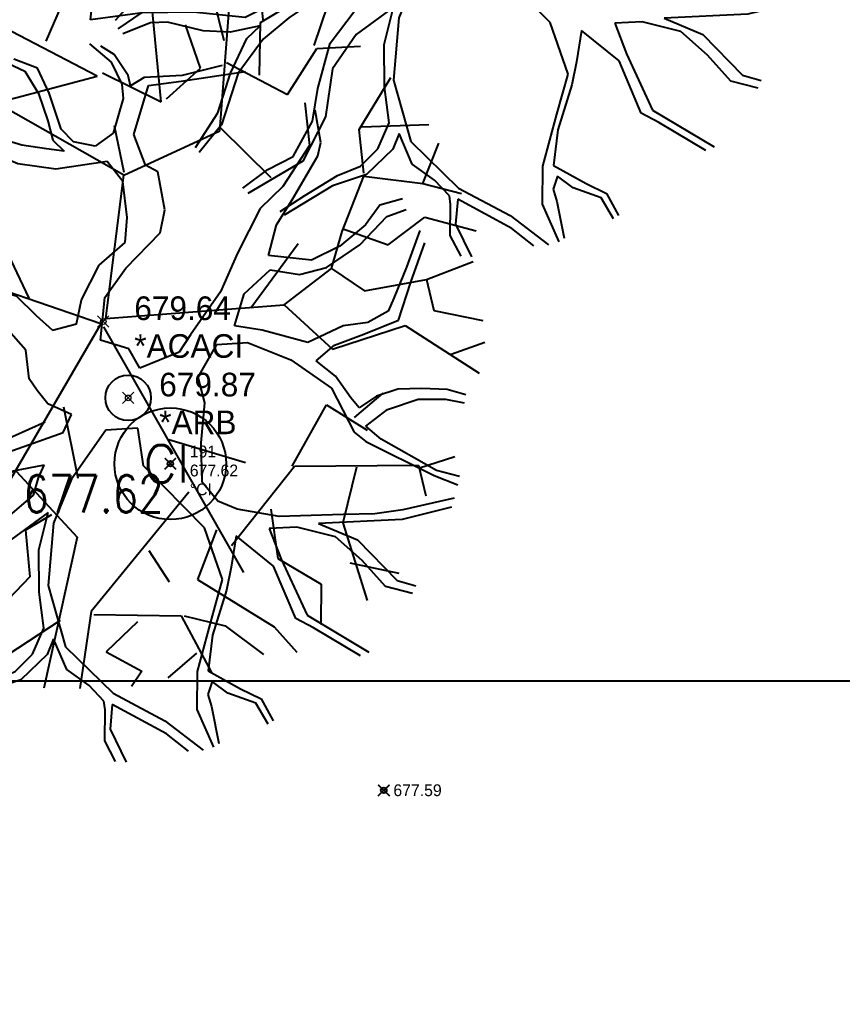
# Model space of a CAD drawing. Extents: x 350769 to 354978, y 6304672 to 6307963.
# Drawn here: x 352605.99 to 352610.41, y 6305498.26 to 6305503.55 of the extents above; entities that cross this region are included whole.
import ezdxf

# ---------------------------------------------------------------- set-up
doc = ezdxf.new("R2010")
doc.units = 0
doc.header["$PDMODE"] = 35
doc.header["$PDSIZE"] = 0.03
for name, pattern in [('4.0 - LO RECABARREN - DESNIVEL NUEVO$0$HIDDEN', [0.375, 0.25, -0.125]), ('CONTINUOS', [0]), ('DASHED', [19.049999999999997, 12.7, -6.35])]:
    doc.linetypes.add(name, pattern=pattern)
doc.layers.get('0').update_dxf_attribs({"linetype": 'CONTINUOUS'})
doc.layers.add('0_ASD_TOPOGRAFIA_ELEMENTOS', color=9, linetype='CONTINUOS', lineweight=5, true_color=0xbdbdbd)
for name, color, linetype in [('1-coordenadas', 8, 'CONTINUOUS'), ('1-MURO', 7, 'CONTINUOUS'), ('2-ACHURADO MURO', 9, 'CONTINUOUS'), ('2-ACHURADO RADIER', 9, 'CONTINUOUS'), ('2-ACHURADO VEREDA', 252, 'CONTINUOUS'), ('COTA-BLOCK', 4, 'CONTINUOUS'), ('V-NODE - 2013', 4, 'CONTINUOUS'), ('V-NODE DIC 2005', 4, 'CONTINUOUS'), ('V-NODE-TEXT 2013', 2, 'CONTINUOUS'), ('V-NODE-TEXT DIC 2005', 2, 'CONTINUOUS'), ('Z-ACACI', 253, 'CONTINUOUS'), ('Z-ARB', 253, 'CONTINUOUS'), ('Z-CI', 253, 'CONTINUOUS')]:
    doc.layers.add(name, color=color, linetype=linetype)
doc.styles.add('ROMANS', font='romans.shx', dxfattribs={"width": 0.65})

# ---------------------------------------------------------------- blocks, each defined once
blk = doc.blocks.new('COORDENADAS')
at = {"layer": '1-coordenadas'}
blk.add_line((20, -700.625), (1420, -700.625), dxfattribs=at)
blk = doc.blocks.new('ACACI')
for p, q in [((-0.6209537349022867, 1.600605135768546), (-0.2607528943772195, 2.01530242168792)), ((-0.0943657040725157, 1.618158460041741), (-0.052311798831397, 2.01530242168792)), ((0.0994479461578521, 1.666430101790866), (0.0720214862230932, 2.032855745961115)), ((0.3206880563411687, 1.815633358099376), (0.2237812312214373, 2.01530242168792)), ((0.2384086765187021, 1.666430101790866), (0.474276231998374, 1.982389938681308)), ((0.6114085316912679, 1.034510428005433), (0.6680898822287418, 1.967030779943343)), ((0.6260359769876231, 1.517226845477808), (0.5145017065715365, 1.949477455670149)), ((-0.6209537349022867, 1.600605135768546), (-0.6063262896050219, 1.899011648390342)), ((0.8344770725334456, 1.633517618779706), (0.8052221819298211, 1.899011648390342)), ((-0.8001399398444846, 1.433848555186842), (-0.8421938450856032, 1.83318668236825)), ((0.8198496272270859, 1.618158460041741), (1.028290722763813, 1.749808392077284)), ((-0.3302332595521875, 1.499673521208933), (-0.2333264344324562, 1.734449233343867)), ((1.11057010258628, 1.499673521208933), (1.180050467761248, 1.716895909070672)), ((0.2237812312214373, 1.666430101790866), (-0.0943657040725157, 1.618158460041741)), ((0.2932615963964054, 1.183713684314171), (0.2384086765187021, 1.666430101790866)), ((-0.6209537349022867, 1.600605135768546), (-0.8001399398444846, 1.433848555186842)), ((-0.052311798831397, 1.317557781889263), (-0.6209537349022867, 1.600605135768546)), ((0.5017026919340424, 1.36802358916907), (0.4175948814518051, 1.600605135768546)), ((0.8198496272270859, 1.33511110615791), (0.8198496272270859, 1.618158460041741)), ((-0.8001399398444846, 1.433848555186842), (-1.34135541597243, 1.499673521208933)), ((0.97160937222543, 1.234179491598297), (1.125197547882635, 1.484314362470968)), ((1.125197547882635, 1.484314362470968), (1.35923667269526, 1.499673521208933)), ((-0.578899829670263, 1.183713684314171), (-0.5935272749675278, 1.433848555186842)), ((0.6406634222948924, 1.40093607218023), (0.97160937222543, 1.234179491598297)), ((-0.0248853388966381, 1.33511110615791), (0.2932615963964054, 1.183713684314171)), ((0.3206880563411687, 1.201267008587365), (0.5017026919340424, 1.36802358916907)), ((1.35923667269526, 1.052063752278627), (1.525623862999055, 1.33511110615791)), ((-0.5661008150236739, 1.150801201307559), (-1.562595526145742, 1.317557781889263)), ((-0.578899829670263, 1.168354525576206), (-0.052311798831397, 1.317557781889263)), ((0.0994479461578521, 0.7865697226679913), (-0.5661008150236739, 1.150801201307559)), ((-1.299301510731311, 0.7514630741261499), (-1.701556256506592, 1.084976235285239)), ((1.373864118000711, 1.067422911016592), (1.734064958535782, 1.084976235285239)), ((0.0994479461578521, 0.8019288814059564), (0.0445950262792394, 1.052063752278627)), ((0.0994479461578521, 0.7865697226679913), (0.6114085316912679, 1.034510428005433)), ((0.6114085316912679, 1.052063752278627), (0.8893299924120583, 0.7865697226679913)), ((1.388491563298885, 0.8194822056791509), (1.35923667269526, 1.052063752278627)), ((1.706638498591929, 0.7690163983947969), (1.788917878414395, 0.9862387862608557)), ((-1.535169066210983, 0.9182196547078547), (-1.811262096263818, 0.834841364417116)), ((1.276957292880979, 0.5035223687841608), (1.388491563298885, 0.8019288814059564)), ((1.388491563298885, 0.8019288814059564), (1.706638498591929, 0.7690163983947969)), ((-1.396208335851043, 0.4355032372311598), (-1.299301510731311, 0.7514630741261499)), ((0.014931268622604, 0.0170421581219671), (0.0994479461578521, 0.7865697226679913)), ((1.706638498591929, 0.7690163983947969), (1.915079594128656, 0.7185505911149903)), ((1.525623862999055, 0.4355032372311598), (1.719437513229423, 0.5869006590751269)), ((1.719437513229423, 0.5869006590751269), (1.997358973951123, 0.5188815275221259)), ((-1.520541620913718, 0.1700092076250712), (-1.880742461438786, 0.5364348517953204)), ((1.222104373002367, 0.3038533051958439), (1.276957292880979, 0.5035223687841608)), ((1.276957292880979, 0.5188815275221259), (1.525623862999055, 0.4355032372311598)), ((-0.012086324259144, -0.0121065316945987), (-1.396460465980454, 0.4347220821757674)), ((-0.3997136247289745, 0.1195434003409446), (-0.5661008150236739, 0.4530565615043542)), ((0.792423167292327, 0.0866309173341051), (1.041089737401308, 0.4355032372311598)), ((-1.674129796571833, 0.319212463933809), (-1.937423811987173, 0.2380283391780722)), ((-1.147541765742062, 0.3367657882070034), (-1.520541620913718, 0.1700092076250712)), ((1.734064958535782, 0.2533874979160373), (1.982731528643853, 0.3543191124756504)), ((0.97160937222543, 0.1041842416029795), (1.222104373002367, 0.3038533051958439)), ((1.222104373002367, 0.3038533051958439), (1.401290577936379, 0.1875625318937182)), ((1.401290577936379, 0.1875625318937182), (1.734064958535782, 0.2533874979160373)), ((1.734064958535782, 0.2533874979160373), (1.776118863776901, 0.0866309173341051)), ((-0.7452870199658719, 0.2029216906316833), (-1.229821145554524, -0.2951538855784293)), ((-0.9537281155025994, 0.0208059513120133), (-1.299301510731311, 0.1195434003409446)), ((-1.783835636328149, -0.178863112276531), (-1.964850271921023, 0.0537184343231729)), ((0.014931268622604, 0.0170421581219671), (0.97160937222543, 0.1041842416029795)), ((0.97160937222543, 0.1041842416029795), (1.234903387639861, -0.128397304996497)), ((1.776118863776901, 0.0866309173341051), (2.039412879192241, 0.0383592755852078)), ((1.234903387639861, -0.128397304996497), (1.622530688109691, 0.0032526270433664)), ((1.622530688109691, 0.0032526270433664), (2.024785433884972, -0.2446880782986227)), ((-0.012086324259144, -0.0121065316945987), (-0.5247002114119823, -0.9267073980165605)), ((0.0025411210472157, -0.0296598559677932), (0.7750720210287909, -1.335811744189414)), ((-1.880742461438786, -0.0625723389789528), (-1.950222826624668, -0.0954848219855648)), ((-1.493115160969865, -0.0779314977166905), (-1.783835636328149, -0.178863112276531)), ((-1.229821145554524, -0.2622414025672697), (-1.493115160969865, -0.0779314977166905)), ((1.873025688887537, -0.1459506292696915), (2.052211893829735, -0.0779314977166905)), ((-1.714355271144086, -0.3127072098516237), (-1.977649286558517, -0.2293289195606576)), ((-1.507742606267129, -0.5935603981956774), (-1.714355271144086, -0.3127072098516237)), ((-1.244448590852699, -0.2776005613052348), (-1.507742606267129, -0.5935603981956774)), ((-1.229821145554524, -0.2951538855784293), (-1.48031614633237, -1.043364332661213)), ((-1.674129796571833, -0.3280663685895888), (-1.867943446802201, -0.5935603981956774)), ((1.35923667269526, -0.4948229491667462), (1.510996417692695, -0.3609788515962009)), ((-0.2058999744986068, -0.4619104661601341), (-0.1217921640163695, -0.8436952690683484)), ((1.028290722763813, -0.7603169787773822), (1.207476927706011, -0.4289979831492019)), ((1.207476927706011, -0.4289979831492019), (1.428717037879323, -0.5606479151890653)), ((-1.520541620913718, -0.5782012394577123), (-1.728982716450446, -0.8766077520795079)), ((-0.3028067996092432, -0.5452887564511002), (-0.8293948304481091, -0.7932294617885418)), ((0.3627419615731924, -0.6286670467420663), (0.7777957219859672, -0.7449578200396445)), ((-0.6063262896050219, -0.694492012759838), (-0.6209537349022867, -1.293499203533884)), ((1.706638498591929, -0.7603169787773822), (1.900452148831391, -0.694492012759838)), ((-1.674129796571833, -0.7778703030505767), (-1.867943446802201, -0.7449578200396445)), ((-0.8293948304481091, -0.7932294617885418), (-1.160340780379556, -1.341770845278461)), ((-0.8293948304481091, -0.7932294617885418), (-0.8147673851417494, -1.159655105958791)), ((0.7083153568100897, -1.192567588969951), (1.041089737401308, -0.7603169787773822)), ((1.041089737401308, -0.7603169787773822), (1.706638498591929, -0.7449578200396445)), ((1.373864118000711, -0.7603169787773822), (1.304383752816648, -1.060917656934407)), ((1.706638498591929, -0.7449578200396445), (1.748692403833047, -0.9095202350904401)), ((-0.4545665446075873, -0.8107827860617363), (-0.1217921640163695, -1.159655105958791)), ((0.474276231998374, -0.9095202350904401), (-0.0395127841939029, -1.55899323314452)), ((0.9167564523468172, -0.9928985253814062), (0.9588103575879359, -1.258392554987495)), ((-1.48031614633237, -1.043364332661213), (-1.659502351265473, -1.093830139941019)), ((-1.451061255728746, -1.043364332661213), (-1.520541620913718, -1.243033396249757)), ((-0.2607528943772195, -1.043364332661213), (-0.3997136247289745, -1.126742622952179)), ((0.6260359769876231, -1.109189298678984), (0.5291291518769867, -1.37687749382485)), ((1.304383752816648, -1.060917656934407), (1.443344483177498, -1.475614942853781)), ((-0.8147673851417494, -1.159655105958791), (-0.9391006701962397, -1.37687749382485)), ((-0.3997136247289745, -1.126742622952179), (-0.3722871647933061, -1.37687749382485)), ((-0.1217921640163695, -1.159655105958791), (-0.2881793543110689, -1.973690519063894)), ((0.265835136462556, -1.225480071980883), (0.3773694068786426, -1.392236652562815)), ((0.9588103575879359, -1.258392554987495), (1.194677913059422, -1.392236652562815)), ((-0.6209537349022867, -1.293499203533884), (-0.9665271301400935, -1.774021455471029)), ((1.346437658057766, -1.275945879260689), (1.609731673472197, -1.326411686540496)), ((-1.160340780379556, -1.341770845278461), (-1.368781875915374, -1.409789976831462)), ((-1.174968225675912, -1.359324169551655), (-1.244448590852699, -1.574352391882485)), ((-0.3722871647933061, -1.37687749382485), (-0.5240469097916503, -1.541439908871325)), ((0.5291291518769867, -1.37687749382485), (0.9441829122815761, -1.624818199162291)), ((1.194677913059422, -1.392236652562815), (1.194677913059422, -1.609459040424326)), ((-0.7452870199658719, -1.475614942853781), (-0.6209537349022867, -1.642371523435486)), ((-1.090860415193674, -1.55899323314452), (-1.174968225675912, -1.591905716151132)), ((-0.8421938450856032, -1.624818199162291), (-1.090860415193674, -1.55899323314452)), ((-0.0395127841939029, -1.55899323314452), (-0.0943657040725157, -1.973690519063894)), ((-0.0248853388966381, -1.574352391882485), (0.4450213413947495, -1.574352391882485)), ((0.4450213413947495, -1.574352391882485), (0.6114085316912679, -1.874953070034962)), ((0.4596487866929237, -1.574352391882485), (0.6808888968662359, -1.624818199162291)), ((-0.2058999744986068, -1.609459040424326), (-0.6209537349022867, -1.890312228772927)), ((0.2109822165839432, -1.609459040424326), (0.0445950262792394, -1.774021455471029)), ((0.6808888968662359, -1.624818199162291), (0.8893299924120583, -1.774021455471029)), ((0.9441829122815761, -1.624818199162291), (1.068516197345161, -1.758662296733064)), ((-0.6209537349022867, -1.642371523435486), (-0.6758066547808994, -1.842040587023803)), ((-0.6758066547808994, -1.725749813726452), (-0.8293948304481091, -1.809128104012871)), ((0.0445950262792394, -1.774021455471029), (0.2384086765187021, -1.874953070034962)), ((0.5291291518769867, -1.774021455471029), (0.3773694068786426, -1.907865553041574)), ((0.2384086765187021, -1.874953070034962), (0.1835557566400894, -1.958331360325928))]:
    blk.add_line(p, q)
blk = doc.blocks.new('ARB')
at = {"layer": 'Z-ARB', "linetype": 'Continuous'}
for p, q in [((-0.2385580580867099, 1.898504579822657), (-0.1199409992605069, 1.800467273175855)), ((-0.1037370954309154, 1.842688644946065), (-0.1761572467603401, 1.88660098843593)), ((-0.5146351368912292, 1.762810608483051), (-0.6429927561475779, 1.809786109181914)), ((-0.1199409992605069, 1.800467273175855), (-0.0613971452712576, 1.683792082454602)), ((-0.0282682609431504, 1.730226086428047), (-0.1037370954309154, 1.842688644946065)), ((-0.7016695290167263, 1.798489326946765), (-0.5826025348451367, 1.745512381706249)), ((-0.4511962324395427, 1.629986665980141), (-0.5146351368912292, 1.762810608483051)), ((0.257660092700462, 1.705775838534464), (0.6029066781666188, 1.762942473770636)), ((0.4759808443031943, 1.792296455085307), (0.2632312270015973, 1.734980747291957)), ((-0.5826025348451367, 1.745512381706249), (-0.5085071719677217, 1.625870582005518)), ((-0.0147273420770944, 1.674889341359631), (-0.0282682609431504, 1.730226086428047)), ((0.0587867727444973, 1.721222977972502), (-0.0147273420770944, 1.674889341359631)), ((0.2632312270015973, 1.734980747291957), (0.0587867727444973, 1.721222977972502)), ((0.0829657373506052, 1.678909605644549), (0.257660092700462, 1.705775838534464)), ((-0.0613971452712576, 1.683792082454602), (-0.0518583392276923, 1.606562565365493)), ((0.0082232830827706, 1.414350377707706), (0.0829657373506052, 1.678909605644549)), ((-0.5085071719677217, 1.625870582005518), (-0.4555031251202308, 1.480154705239329)), ((-0.3832586538974283, 1.436275874523744), (-0.4511962324395427, 1.629986665980141)), ((-0.0518583392276923, 1.606562565365493), (-0.1036286924045271, 1.420638552781384)), ((0.9247204678194976, 1.598753203435081), (0.9526354237332271, 1.369798940851069)), ((1.012712447700324, 1.388436096386613), (0.9808417728982022, 1.560384268183952)), ((-0.4555031251202308, 1.480154705239329), (-0.4268529944492911, 1.376789532706425)), ((-0.3150048380957742, 1.370502086171655), (-0.3832586538974283, 1.436275874523744)), ((-0.8587094330614491, 1.398809392135263), (-0.994457045901072, 1.364343472080691)), ((-0.7701159765165357, 1.396958016837743), (-0.8587094330614491, 1.398809392135263)), ((-0.5937150824611308, 1.34825901622753), (-0.7701159765165357, 1.396958016837743)), ((-0.4268529944492911, 1.376789532706425), (-0.3650931206720998, 1.319695774954198)), ((-0.1036286924045271, 1.420638552781384), (-0.1980668099513423, 1.348194964275535)), ((0.07397833662435, 1.250987145359431), (0.0082232830827706, 1.414350377707706)), ((0.9988629298441083, 1.315834381271998), (1.012712447700324, 1.388436096386613)), ((-0.8074188346436131, 1.328664025078979), (-1.286257494572055, 1.231648893957754)), ((-0.994457045901072, 1.364343472080691), (-1.217836342140799, 1.294006753603753)), ((-0.6131350060786644, 1.246456211489203), (-0.8074188346436131, 1.328664025078979)), ((-0.4599856979093602, 1.330356257270978), (-0.5937150824611308, 1.34825901622753)), ((-0.3650931206720998, 1.319695774954198), (-0.4599856979093602, 1.330356257270978)), ((-0.1980668099513423, 1.348194964275535), (-0.3150048380957742, 1.370502086171655)), ((0.9526354237332271, 1.369798940851069), (0.8133364126297238, 1.147651995528577)), ((-1.217836342140799, 1.294006753603753), (-1.434756114109405, 1.214830329485267)), ((0.937660615229106, 1.206787022923891), (0.9988629298441083, 1.315834381271998)), ((-1.286257494572055, 1.231648893957754), (-1.718236271934074, 1.037547674907728)), ((-0.4077684726362349, 1.22232522232116), (-0.6131350060786644, 1.246456211489203)), ((-0.1327585778326466, 1.267934345672984), (-0.4077684726362349, 1.22232522232116)), ((-0.0480220786175778, 1.161311371041847), (-0.1327585778326466, 1.267934345672984)), ((0.1399389636862907, 1.215914507508387), (0.07397833662435, 1.250987145359431)), ((-1.434756114109405, 1.214830329485267), (-1.648154307218647, 1.112325912401502)), ((0.181825159364962, 1.011958312149545), (0.1399389636862907, 1.215914507508387)), ((0.8644895678207831, 1.077699087746623), (0.937660615229106, 1.206787022923891)), ((-0.0204934194607631, 0.9675352671574728), (-0.0480220786175778, 1.161311371041847)), ((0.8133364126297238, 1.147651995528577), (0.6934573251419351, 1.027307854943501)), ((0.7821921180475329, 0.9425783808710548), (0.8644895678207831, 1.077699087746623)), ((1.456851595647095, 1.092697316120393), (1.336701366846683, 1.055422276511308)), ((0.1582350810786011, 0.8882947910869916), (0.181825159364962, 1.011958312149545)), ((0.6934573251419351, 1.027307854943501), (0.5748111521206738, 0.78617243966346)), ((1.336701366846683, 1.055422276511308), (1.259966684569008, 0.9495041163345377)), ((1.373833069206739, 0.9955853488118009), (1.478256109012364, 1.035860510174643)), ((-0.0297183229613438, 0.8336901975426372), (-0.0204934194607631, 0.9675352671574728)), ((1.231454776330793, 0.8418282149377774), (1.373833069206739, 0.9955853488118009)), ((0.7425967763938388, 0.7768218359196908), (0.7821921180475329, 0.9425783808710548)), ((1.259966684569008, 0.9495041163345377), (1.124536088194873, 0.8321265847325776)), ((1.553755542117869, 0.9235583552372191), (1.483805038840728, 0.7258874207973349)), ((-0.0235673976822, 0.6969120317216948), (0.1582350810786011, 0.8882947910869916)), ((1.508899172904421, 0.6456905661898418), (1.581627218018184, 0.8578803865748341)), ((-1.844840496347388, 0.8169213460641913), (-1.690377510878534, 0.7210072219595531)), ((-0.1665300292097527, 0.7091348818321421), (-0.0297183229613438, 0.8336901975426372)), ((1.124536088194873, 0.8321265847325776), (0.9726113510096184, 0.7556004250245678)), ((1.054268568450425, 0.717367261840991), (1.231454776330793, 0.8418282149377774)), ((-1.84984960530528, 0.773918126233184), (-1.749088701501023, 0.7095507646854458)), ((0.5748111521206738, 0.78617243966346), (0.4863559180103039, 0.5769827410331345)), ((0.9726113510096184, 0.7556004250245678), (0.7425967763938388, 0.7768218359196908)), ((-1.749088701501023, 0.7095507646854458), (-1.557769597839069, 0.6126935316524396)), ((-1.690377510878534, 0.7210072219595531), (-1.313428085320993, 0.5811316257013459)), ((-0.2585374407917698, 0.5231127725855913), (-0.1665300292097527, 0.7091348818321421)), ((-0.1348235771183681, 0.5372180371941795), (-0.0235673976822, 0.6969120317216948)), ((0.6139312633604277, 0.5676951727427877), (0.7521432207013277, 0.6995908617545865)), ((0.7521432207013277, 0.6995908617545865), (0.9092915277724387, 0.6772207044032257)), ((0.9092915277724387, 0.6772207044032257), (1.054268568450425, 0.717367261840991)), ((1.483805038840728, 0.7258874207973349), (1.419390523575203, 0.5572579009412948)), ((1.445274569805406, 0.4393716568465607), (1.508899172904421, 0.6456905661898418)), ((-1.557769597839069, 0.6126935316524396), (-1.73523458530326, 0.5713031366040013)), ((-1.010371563043009, 0.5610254484863617), (-0.7720510968447343, 0.5833657951970963)), ((-0.7720510968447343, 0.5833657951970963), (-0.6112055308094568, 0.5376341321052678)), ((-1.73523458530326, 0.5713031366040013), (-1.814765950639412, 0.4507035012911729)), ((-1.313428085320993, 0.5811316257013459), (-1.010371563043009, 0.5610254484863617)), ((-0.6112055308094568, 0.5376341321052678), (-0.5016467673904117, 0.4338795847088477)), ((-0.1544108373691415, 0.3072835844595829), (-0.1348235771183681, 0.5372180371941795)), ((0.4863559180103039, 0.5769827410331345), (0.3287354944477556, 0.3432820616671961)), ((0.564934632888253, 0.3962907746426936), (0.6139312633604277, 0.5676951727427877)), ((1.419390523575203, 0.5572579009412948), (1.389946712271922, 0.4874607577112329)), ((-1.796886835265468, 0.4171954168486991), (-1.707366728536726, 0.5056258964823428)), ((-1.707366728536726, 0.5056258964823428), (-1.453315254206245, 0.524965392901322)), ((-1.453315254206245, 0.524965392901322), (-1.230065057718093, 0.4673294098847691)), ((-1.010066003975226, 0.4781160225529675), (-1.287066619042889, 0.3803031714378449)), ((-1.230065057718093, 0.4673294098847691), (-1.010066003975226, 0.4781160225529675)), ((-0.2834979000908788, 0.3922654626694566), (-0.2585374407917698, 0.5231127725855913)), ((1.389946712271922, 0.4874607577112329), (1.281178566230665, 0.4253622119304055)), ((-1.814765950639412, 0.4507035012911729), (-1.96158935863059, 0.3581554806060012)), ((-0.7473954407323617, 0.4581063935693237), (-1.023946120451001, 0.4053539038613962)), ((-0.5534477191868064, 0.2477951685468724), (-0.7473954407323617, 0.4581063935693237)), ((-0.5016467673904117, 0.4338795847088477), (-0.4115492317396274, 0.3563353565668876)), ((1.281178566230665, 0.4253622119304055), (1.148235274715262, 0.405576309938624)), ((1.260838925485587, 0.3614397988758355), (1.445274569805406, 0.4393716568465607)), ((-1.917513778900684, 0.3346988837147364), (-1.796886835265468, 0.4171954168486991)), ((-1.287066619042889, 0.3803031714378449), (-1.422501034548986, 0.2629263683729732)), ((-1.023946120451001, 0.4053539038613962), (-1.243635795990485, 0.3116571367190772)), ((-0.4115492317396274, 0.3563353565668876), (-0.2834979000908788, 0.3922654626694566)), ((0.7143644269490323, 0.3752267618174301), (0.564934632888253, 0.3962907746426936)), ((0.9610297268263821, 0.3131241089431569), (0.7143644269490323, 0.3752267618174301)), ((1.148235274715262, 0.405576309938624), (0.9610297268263821, 0.3131241089431569)), ((-2.010109348266269, 0.3146574869924734), (-1.917513778900684, 0.3346988837147364)), ((-1.96158935863059, 0.3581554806060012), (-1.992707652936588, 0.3640916127205855)), ((0.3287354944477556, 0.3432820616671961), (0.2705017238695291, 0.2488833942234123)), ((1.103992358350297, 0.3009012588327096), (1.260838925485587, 0.3614397988758355)), ((-1.243635795990485, 0.3116571367190772), (-1.405708972934008, 0.1391670276198056)), ((-0.1544108373691415, 0.3072835844595829), (-0.1544108373691415, 0.3072835844595829)), ((-0.0014326849686768, 0.2630527107849048), (-0.1544108373691415, 0.3072835844595829)), ((0.3743457285781915, 0.1161254926846595), (0.4726216622348147, 0.2931780913322655)), ((0.4726216622348147, 0.2931780913322655), (0.6368780693865119, 0.3071569376315892)), ((0.6368780693865119, 0.3071569376315892), (0.8699413271569938, 0.2173853117064937)), ((1.006616295389904, 0.213969382999494), (1.103992358350297, 0.3009012588327096)), ((-1.422501034548986, 0.2629263683729732), (-1.592747184193286, 0.1748464746224272)), ((-0.5343349608083372, 0.093499628542304), (-0.5534477191868064, 0.2477951685468724)), ((0.0598734343275282, 0.1608993201625708), (-0.0014326849686768, 0.2630527107849048)), ((0.2705017238695291, 0.2488833942234123), (0.0598734343275282, 0.1608993201625708)), ((0.8699413271569938, 0.2173853117064937), (1.092096831622257, 0.0694995294552427)), ((1.112474709252638, 0.1335808890107728), (1.006616295389904, 0.213969382999494)), ((-1.592747184193286, 0.1748464746224272), (-1.798925810946457, 0.0256563779676071)), ((-1.663178926644832, 0.0601184788893079), (-1.501555685050334, 0.1875482265822939)), ((-1.501555685050334, 0.1875482265822939), (-1.445644996618284, 0.1843239372556127)), ((-1.445644996618284, 0.1843239372556127), (-1.486163874533304, 0.056448512528732)), ((-1.405708972934008, 0.1391670276198056), (-1.528697161598757, -0.1237963197481804)), ((0.4129922389038256, -0.0194102926052437), (0.3743457285781915, 0.1161254926846595)), ((1.19563909639146, 0.0196503253137053), (1.112474709252638, 0.1335808890107728)), ((-1.760393857490271, -0.0268401764305963), (-1.663178926644832, 0.0601184788893079)), ((-1.486163874533304, 0.056448512528732), (-1.639789118324188, -0.283521641432344)), ((-0.4895077057917661, 0.0321946956628381), (-0.5343349608083372, 0.093499628542304)), ((1.092096831622257, 0.0694995294552427), (1.216872453989708, -0.1653174000903164)), ((1.447397381984047, 0.0696909722328201), (1.335076329929507, 0.0307561967056245)), ((1.57757076992857, 0.0749565312025879), (1.447397381984047, 0.0696909722328201)), ((1.7142419190277, 0.0715413310326767), (1.57757076992857, 0.0749565312025879)), ((1.814220548925732, 0.0448619018934551), (1.7142419190277, 0.0715413310326767)), ((-1.798925810946457, 0.0256563779676071), (-2.040025276059168, -0.0112104929548877)), ((-0.4305177355854539, -0.0394194051123122), (-0.4895077057917661, 0.0321946956628381)), ((1.241862783370379, -0.034313505726459), (1.19563909639146, 0.0196503253137053)), ((1.335076329929507, 0.0307561967056245), (1.241862783370379, -0.034313505726459)), ((1.394058661870076, -0.0408564469926205), (1.558765004368979, 0.0181827607138985)), ((1.558765004368979, 0.0181827607138985), (1.704531957218933, 0.0206399286635133)), ((1.704531957218933, 0.0206399286635133), (1.805910838211275, 0.0013008728246859)), ((-2.032775839619717, -0.057739588080949), (-1.817698615830523, -0.0309653557478669)), ((-1.817698615830523, -0.0309653557478669), (-1.760393857490271, -0.0268401764305963)), ((-0.3035603674306913, -0.0937352791106605), (-0.4305177355854539, -0.0394194051123122)), ((0.3961748822221125, -0.2348244023169173), (0.4129922389038256, -0.0194102926052437)), ((1.279753799279206, -0.1320002264901632), (1.394058661870076, -0.0408564469926205)), ((-0.3464030326995271, -0.1910699569161807), (-0.3035603674306913, -0.0937352791106605)), ((-1.528697161598757, -0.1237963197481804), (-1.65335912806222, -0.4391900954651646)), ((1.363559123967207, -0.20074062382173), (1.279753799279206, -0.1320002264901632)), ((-0.6941440398859413, -0.3206968301583402), (-0.3464030326995271, -0.1910699569161807)), ((-0.1171676413887326, -0.1746079830745657), (-0.2972590337794827, -0.4415528853460273)), ((0.0547888660858007, -0.1620940513612368), (-0.1171676413887326, -0.1746079830745657)), ((0.0888114672652591, -0.3645501858463831), (0.0547888660858007, -0.1620940513612368)), ((1.216872453989708, -0.1653174000903164), (1.28006317748077, -0.2149103809642838)), ((1.553672797865147, -0.3048091537357323), (1.363559123967207, -0.20074062382173)), ((0.4040048381793895, -0.4473327528894515), (0.3961748822221125, -0.2348244023169173)), ((1.28006317748077, -0.2149103809642838), (1.650274275858465, -0.3910432363572909)), ((-1.639789118324188, -0.283521641432344), (-1.75381592987469, -0.4577397981147442)), ((1.663502725928993, -0.3634652792816269), (1.553672797865147, -0.3048091537357323)), ((-0.9297327887270512, -0.5395282141371354), (-0.6941440398859413, -0.3206968301583402)), ((-0.4448768782822299, -0.3682470843123156), (-0.6131047996368579, -0.4039582990526469)), ((-0.4743092321823497, -0.4380464131581903), (-0.4448768782822299, -0.3682470843123156)), ((0.4220252665836597, -0.6918864589324585), (0.0888114672652591, -0.3645501858463831)), ((1.786911007206072, -0.3946181115661602), (1.663502725928993, -0.3634652792816269)), ((-0.6131047996368579, -0.4039582990526469), (-0.7682692455000506, -0.540231571516415)), ((1.650274275858465, -0.3910432363572909), (1.778006502076096, -0.4384337816672996)), ((-1.75381592987469, -0.4577397981147442), (-1.936988061112061, -0.6563025272034793)), ((-1.65335912806222, -0.4391900954651646), (-1.78246837192637, -0.5652186925663045)), ((-0.5000244573602686, -0.5310408394161641), (-0.4743092321823497, -0.4380464131581903)), ((-0.2972590337794827, -0.4415528853460273), (-0.391284673651171, -0.6799436736037023)), ((0.4901384978948045, -0.5466108065493245), (0.4040048381793895, -0.4473327528894515)), ((1.76091201894269, -0.5109904123528395), (1.485397506132358, -0.5782095443873914)), ((-1.78246837192637, -0.5652186925663045), (-1.915596963710414, -0.7176292276226377)), ((-1.21643954647152, -0.6882431961585098), (-0.9297327887270512, -0.5395282141371354)), ((-0.7682692455000506, -0.540231571516415), (-0.9821135548281745, -0.6877970785462821)), ((-0.6263707073831029, -0.6425438172836948), (-0.5000244573602686, -0.5310408394161641)), ((0.5950427768748341, -0.5892785838923373), (0.4901384978948045, -0.5466108065493245)), ((1.485397506132358, -0.5782095443873914), (1.335322955390438, -0.6023349693878117)), ((1.747148352247677, -0.5603387816872782), (1.483379277842687, -0.630578223399425)), ((-0.420390015880912, -0.6216457722039195), (-0.6186737209791318, -0.7721717070244267)), ((-0.4670920005373773, -0.8237436825402256), (-0.420390015880912, -0.6216457722039195)), ((0.8222936291113001, -0.6250294331557598), (0.5950427768748341, -0.5892785838923373)), ((1.164768156086211, -0.6075008895340943), (0.8222936291113001, -0.6250294331557598)), ((1.483379277842687, -0.630578223399425), (1.034121143900848, -0.65799248969779)), ((1.335322955390438, -0.6023349693878117), (1.164768156086211, -0.6075008895340943)), ((-1.898024069188978, -0.7622249322339485), (-1.770601959393389, -0.6729896851156809)), ((-1.770601959393389, -0.6729896851156809), (-1.494699855487852, -0.6654259046954394)), ((-1.494699855487852, -0.6654259046954394), (-1.21643954647152, -0.6882431961585098)), ((-0.9821135548281745, -0.6877970785462821), (-1.117547970336091, -0.8051738816111538)), ((-0.7573561886401876, -0.8211304620763258), (-0.6263707073831029, -0.6425438172836948)), ((-0.391284673651171, -0.6799436736037023), (-0.4147341674470226, -1.01465663539966)), ((0.9167331804055721, -0.6807457292079562), (0.7696011227526469, -0.6903797762879549)), ((1.125622021243544, -0.728200892210225), (0.9167331804055721, -0.6807457292079562)), ((1.034121143900848, -0.65799248969779), (1.243960300485924, -0.7431676408059502)), ((-1.724408871035848, -0.7271139197337106), (-1.873555337846483, -0.789117374363741)), ((-1.634583205241142, -0.7215928660343707), (-1.724408871035848, -0.7271139197337106)), ((-1.441249692425117, -0.7660806915182548), (-1.634583205241142, -0.7215928660343707)), ((-1.136354441103322, -0.7337839484071083), (-1.296722587094337, -0.7709944954849561)), ((-1.206145246014785, -0.8033217777756363), (-1.136354441103322, -0.7337839484071083)), ((0.5229334881641989, -0.9672887132228425), (0.4220252665836597, -0.6918864589324585)), ((0.5921048081308982, -0.7319343940453109), (0.5678998432485969, -0.9006307684894637)), ((0.7957670391606371, -0.8913411261028159), (0.5921048081308982, -0.7319343940453109)), ((0.7696011227526469, -0.6903797762879549), (0.8352218236632325, -0.8535550970318582)), ((1.271217089784841, -0.8538784628490248), (1.125622021243544, -0.728200892210225)), ((-1.296722587094337, -0.7709944954849561), (-1.441249692425117, -0.7660806915182548)), ((-0.6186737209791318, -0.7721717070244267), (-0.7433378497262311, -0.9594094173144185)), ((1.243960300485924, -0.7431676408059502), (1.461330763682781, -0.9579469927630271)), ((-1.290253916808069, -0.9906804537240532), (-1.206145246014785, -0.8033217777756363)), ((-1.117547970336091, -0.8051738816111538), (-1.249907651737885, -0.9909435867193679)), ((-0.8200610746080201, -1.065329763105183), (-0.7573561886401876, -0.8211304620763258)), ((-0.4620257669630519, -1.050781471477421), (-0.4670920005373773, -0.8237436825402256)), ((0.9200965453128447, -1.171219145593568), (0.7957670391606371, -0.8913411261028159)), ((0.8352218236632325, -0.8535550970318582), (0.9801697501461604, -1.152581261520027)), ((1.398453237525246, -0.9912648948984497), (1.271217089784841, -0.8538784628490248)), ((0.5678998432485969, -0.9006307684894637), (0.5443410921216127, -1.024130066839462)), ((-1.355318464964512, -1.204506321134431), (-1.290253916808069, -0.9906804537240532)), ((-1.249907651737885, -0.9909435867193679), (-1.335107195427554, -1.26855279044139)), ((-0.7433378497262311, -0.9594094173144185), (-0.7763285116216139, -1.216884495217528)), ((0.4657363536389312, -1.182615370049461), (0.5229334881641989, -0.9672887132228425)), ((1.54514136457874, -1.02668048036594), (1.398453237525246, -0.9912648948984497)), ((1.461330763682781, -0.9579469927630271), (1.561313941254411, -0.9846233313064658)), ((-0.4342970102679828, -1.244421589213744), (-0.4620257669630519, -1.050781471477421)), ((-0.4147341674470226, -1.01465663539966), (-0.3156730417158542, -1.342464172070322)), ((0.5443410921216127, -1.024130066839462), (0.4737381939012266, -1.266988982030853)), ((-0.845497520205754, -1.241394747413324), (-0.8200610746080201, -1.065329763105183)), ((0.9801697501461604, -1.152581261520027), (1.31492435770997, -1.34460664542712)), ((-1.471948771753887, -1.393264690599608), (-1.355318464964512, -1.204506321134431)), ((-0.7763285116216139, -1.216884495217528), (-0.8949701369710965, -1.458016819903605)), ((0.39609213796939, -1.463191911290778), (0.4657363536389312, -1.182615370049461)), ((1.015763029648951, -1.219569922377559), (0.9200965453128447, -1.171219145593568)), ((-1.335107195427554, -1.26855279044139), (-1.452837447126512, -1.419400346044313)), ((-0.9467458170292957, -1.433095308427255), (-0.845497520205754, -1.241394747413324)), ((-0.493168627799605, -1.384014970693897), (-0.4342970102679828, -1.244421589213744)), ((0.4737381939012266, -1.266988982030853), (0.4533947106938285, -1.459078189372121)), ((1.270407937972777, -1.366204228755123), (1.015763029648951, -1.219569922377559)), ((-0.3802341462233017, -1.300054980051755), (-0.4126151744003437, -1.384336591474494)), ((-0.3067522128658311, -1.464721994868341), (-0.3802341462233017, -1.300054980051755)), ((-0.3156730417158542, -1.342464172070322), (-0.0558029299900227, -1.588006981443868)), ((-0.5840583870049159, -1.47962542005007), (-0.493168627799605, -1.384014970693897)), ((-0.4126151744003437, -1.384336591474494), (-0.5521838697404746, -1.523406797557982)), ((-0.8949701369710965, -1.458016819903605), (-1.187255667282443, -1.635935253606476)), ((-1.08153165672411, -1.505283402201712), (-0.9467458170292957, -1.433095308427255)), ((-0.7070098465319461, -1.531585025394634), (-0.5840583870049159, -1.47962542005007)), ((-0.1853568836686463, -1.548236596436254), (-0.3067522128658311, -1.464721994868341)), ((0.3974587505217642, -1.666859827684675), (0.39609213796939, -1.463191911290778)), ((0.4533947106938285, -1.459078189372121), (0.62918217522747, -1.552802405098191)), ((-1.21419616865569, -1.60813986224457), (-1.08153165672411, -1.505283402201712)), ((-0.8814261508414347, -1.641525635468497), (-0.7070098465319461, -1.531585025394634)), ((-0.5521838697404746, -1.523406797557982), (-0.7338503390274127, -1.586822131640474)), ((0.4748037717272382, -1.515911904721179), (0.4530868402398482, -1.587012830420463)), ((0.5600131666451489, -1.577312657292168), (0.4748037717272382, -1.515911904721179)), ((-0.7338503390274127, -1.586822131640474), (-0.9908466918277554, -1.748812162000831)), ((-0.1044933235280041, -1.63146455255719), (-0.1853568836686463, -1.548236596436254)), ((0.4530868402398482, -1.587012830420463), (0.4732675111572462, -1.651219703307106)), ((0.7115910679513036, -1.62888390426815), (0.5600131666451489, -1.577312657292168)), ((0.62918217522747, -1.552802405098191), (0.7405528882063663, -1.604315164289801)), ((-0.097075845245854, -1.678025703378808), (-0.1044933235280041, -1.63146455255719)), ((-0.0558029299900227, -1.588006981443868), (0.2236566042720369, -1.731771403508901)), ((0.7792269065575965, -1.73968599833097), (0.7115910679513036, -1.62888390426815)), ((0.7405528882063663, -1.604315164289801), (0.8067930233883089, -1.722454541058141)), ((-1.011297798851956, -1.729699891832752), (-0.8814261508414347, -1.641525635468497)), ((-0.0964884160002839, -1.844010235034148), (-0.097075845245854, -1.678025703378808)), ((-0.0590182212399668, -1.647584595278204), (-0.0684494034667296, -1.781556555698444)), ((0.2345994805436931, -1.801661275836523), (-0.0590182212399668, -1.647584595278204)), ((0.4895297819348343, -1.867869793715727), (0.3974587505217642, -1.666859827684675)), ((0.4732675111572462, -1.651219703307106), (0.5163851875477121, -1.847807288803779)), ((0.2236566042720369, -1.731771403508901), (0.4328211593692686, -1.885427728771901)), ((-0.0684494034667296, -1.781556555698444), (0.0193594677930378, -1.956564065571001)), ((-0.0365481300486863, -1.953344323916099), (-0.0964884160002839, -1.844010235034148)), ((0.3544487486178696, -1.892326153486465), (0.2345994805436931, -1.801661275836523))]:
    blk.add_line(p, q, dxfattribs=at)
at = {"layer": 'Z-ARB'}
blk.add_circle((0, 0), 0.1222823149583705, dxfattribs=at)
blk = doc.blocks.new('CI')
at = {"layer": 'Z-CI'}
blk.add_circle((0, 0), 1.2, dxfattribs=at)
at = {"layer": 'Z-CI', "style": 'ROMANS'}
blk.add_text('CI', height=0.8, rotation=359.999999999977, dxfattribs=at).set_placement((-0.5790548566146754, -0.401890331827417))
blk = doc.blocks.new('*U300', base_point=(352607.947, 6305499.412))
at = {"layer": 'V-NODE - 2013', "lineweight": -2}
blk.add_point((352607.947, 6305499.412), dxfattribs=at)
at = {"layer": 'V-NODE-TEXT 2013', "color": 0, "linetype": 'ByBlock', "insert": (352607.9986421356, 6305499.412), "char_height": 0.0635, "attachment_point": 4}
blk.add_mtext('677.59', dxfattribs=at)
blk = doc.blocks.new('*U446', base_point=(352606.8, 6305501.166))
at = {"layer": 'V-NODE - 2013', "lineweight": -2}
blk.add_point((352606.8, 6305501.166), dxfattribs=at)
at = {"layer": 'V-NODE-TEXT 2013', "linetype": 'ByBlock', "char_height": 0.0635}
for s, insert, attachment_point in [('191', (352606.9046078644, 6305501.198892135), 7), ('677.62', (352606.9046078644, 6305501.161392136), 1), ('°CI', (352606.9046078644, 6305501.060392136), 1)]:
    blk.add_mtext(s, dxfattribs=dict(at, insert=insert, attachment_point=attachment_point))
blk = doc.blocks.new('*U1327')
at = {"color": 0, "linetype": 'ByBlock', "lineweight": -2, "transparency": 16777216}
blk.add_point((0, 0), dxfattribs=at)
blk = doc.blocks.new('*U1712', base_point=(352606.502, 6305501.862))
at = {"layer": 'V-NODE-TEXT DIC 2005', "linetype": 'ByBlock', "char_height": 0.127}
for s, insert, attachment_point in [('679.64', (352606.6687893219, 6305501.932710677), 4), ('*ACACI', (352606.6687893219, 6305501.794210678), 1)]:
    blk.add_mtext(s, dxfattribs=dict(at, insert=insert, attachment_point=attachment_point))
blk = doc.blocks.new('*U1713', base_point=(352606.502, 6305501.862))
at = {"layer": 'V-NODE-TEXT DIC 2005', "color": 2, "lineweight": -2}
blk.add_blockref('*U1712', (352606.502, 6305501.862), dxfattribs=at)
blk = doc.blocks.new('*U1674', base_point=(352606.636, 6305501.452))
at = {"layer": 'V-NODE-TEXT DIC 2005', "linetype": 'ByBlock', "char_height": 0.127}
for s, insert, attachment_point in [('679.87', (352606.8027893219, 6305501.522710677), 4), ('*ARB', (352606.8027893219, 6305501.384210678), 1)]:
    blk.add_mtext(s, dxfattribs=dict(at, insert=insert, attachment_point=attachment_point))
blk = doc.blocks.new('*U1675', base_point=(352606.636, 6305501.452))
at = {"layer": 'V-NODE-TEXT DIC 2005', "color": 2, "lineweight": -2}
blk.add_blockref('*U1674', (352606.636, 6305501.452), dxfattribs=at)
blk = doc.blocks.new('*U4546', base_point=(352607.947, 6305499.412))
at = {"layer": 'V-NODE - 2013', "lineweight": -2}
blk.add_point((352607.947, 6305499.412), dxfattribs=at)
at = {"layer": 'V-NODE-TEXT 2013', "color": 0, "linetype": 'ByBlock', "insert": (352607.9986421356, 6305499.412), "char_height": 0.0635, "attachment_point": 4}
blk.add_mtext('677.59', dxfattribs=at)
blk = doc.blocks.new('*U4704', base_point=(352606.8, 6305501.166))
at = {"layer": 'V-NODE - 2013', "lineweight": -2}
blk.add_point((352606.8, 6305501.166), dxfattribs=at)
at = {"layer": 'V-NODE-TEXT 2013', "linetype": 'ByBlock', "char_height": 0.0635}
for s, insert, attachment_point in [('191', (352606.9046078644, 6305501.198892135), 7), ('677.62', (352606.9046078644, 6305501.161392136), 1), ('°CI', (352606.9046078644, 6305501.060392136), 1)]:
    blk.add_mtext(s, dxfattribs=dict(at, insert=insert, attachment_point=attachment_point))
blk = doc.blocks.new('TOPOGRAFIA')
at = {"layer": '2-ACHURADO MURO', "lineweight": 0, "true_color": 0xbdbdbd}
h = blk.add_hatch(dxfattribs=at)
h.set_pattern_fill('ANSI31', color=9, scale=0.02)
h.set_pattern_definition([(45, (38000, -3000), (-0.0449012806053458, 0.0449012806053458), [])])
edge = h.paths.add_edge_path()
edge.add_arc((390686.9579808219, 6302480.988360007), 85.48630073132017, 148.9413849518528, 154.6299992815649)
edge.add_arc((390688.5745647103, 6302480.221786547), 87.27542854616858, 154.629999283043, 164.8887320147098)
edge.add_arc((390663.669820795, 6302486.225817338), 61.67056801123, 164.2419917390737, 179.2890796451443)
edge.add_arc((390672.2500396794, 6302486.280349662), 70.24963426626013, 179.4203818985459, 191.8796471872569)
edge.add_line((390603.505, 6302471.819), (390605.764, 6302463.41))
edge.add_line((390605.764, 6302463.41), (390606.0000652792, 6302463.510537783))
edge.add_line((390606.0000652792, 6302463.510537783), (390603.7536468498, 6302471.872703596))
edge.add_arc((390672.2554577348, 6302486.275852678), 69.9996342705326, 179.4206163967763, 191.8740126904121, ccw=False)
edge.add_arc((390663.6752388427, 6302486.221320355), 61.42056800774228, 164.2406759045452, 179.2888124588841, ccw=False)
edge.add_arc((390688.5799827561, 6302480.217289564), 87.02542854128218, 154.6299992815437, 164.8896612530922, ccw=False)
edge.add_arc((390686.9633988728, 6302480.983863023), 85.23630073159745, 148.9413849512123, 154.6299992808509, ccw=False)
edge.add_line((390613.94657804, 6302524.958524339), (390613.727, 6302525.092))
at = {"layer": '2-ACHURADO RADIER', "lineweight": 0, "true_color": 0xbdbdbd}
h = blk.add_hatch(color=9, dxfattribs=at)
h.dxf.hatch_style = 1
h.paths.add_polyline_path([(390613.727, 6302525.092), (390607.0063436303, 6302529.698478636), (390606.8560000001, 6302529.485), (390606.8065884269, 6302529.516598312), (390606.1587634241, 6302528.50356785), (390606.024, 6302528.293), (390605.474, 6302528.645), (390603.4464105751, 6302525.054555978), (390605.9436394021, 6302523.659567584), (390601.77, 6302514.429), (390598.743, 6302505.085, 0.0662643390655127), (390596.156, 6302490.587, 0.0669507830187085), (390597.612, 6302470.677, 0.0407047786815624), (390600.263, 6302461.041), (390599.983, 6302460.901), (390599.796, 6302457.878), (390599.6469070245, 6302457.81831244), (390599.6197320306, 6302457.774975148), (390599.6271688355, 6302457.734852214), (390599.5269142411, 6302457.557983644), (390599.4739845979, 6302457.336406196), (390599.748480088, 6302457.267296766), (390608.764, 6302460.854), (390608.355, 6302461.211), (390605.764, 6302463.41), (390603.505, 6302471.819, -0.0544174198099486), (390602.004, 6302486.991, -0.0657498079904874), (390604.317, 6302502.974, -0.0447920854102137), (390609.7159999539, 6302517.615999904, -0.0248263614728804)])
h.paths.add_polyline_path([(390599.8729213467, 6302457.625284544), (390599.8198354833, 6302457.475270866), (390599.7687464135, 6302457.341525774), (390599.8004023364, 6302457.35490174), (390599.8023034632, 6302457.360448427), (390599.7357377963, 6302457.350541484), (390599.7808807107, 6302457.37631474), (390599.7931010114, 6302457.405283207), (390599.8198354833, 6302457.475270866), (390599.8729213467, 6302457.625284544), (390599.7741929364, 6302457.587205756), (390599.6761138779, 6302457.481288243), (390599.6575946732, 6302457.482996847), (390599.6415615235, 6302457.471734677), (390599.5813905418, 6302457.455072329), (390599.5515281087, 6302457.459323265), (390599.6707252147, 6302457.519364157), (390599.7269340593, 6302457.568080294), (390599.7587818687, 6302457.612040356), (390599.8126707103, 6302457.628758665), (390599.7741929364, 6302457.587205756)], flags=16)
at = {"layer": '1-coordenadas', "color": 9, "linetype": '4.0 - LO RECABARREN - DESNIVEL NUEVO$0$HIDDEN', "lineweight": 0, "ltscale": 50, "true_color": 0xbdbdbd}
blk.add_line((390200, 6302500), (390900, 6302500), dxfattribs=at)
at = {"layer": '1-MURO', "color": 9, "lineweight": 0, "true_color": 0xbdbdbd, "flags": 128}
blk.add_lwpolyline([(390613.727, 6302525.092, 0.0248263611580718), (390609.716, 6302517.616, 0.0447920857189945), (390604.317, 6302502.974, 0.065749807990489), (390602.004, 6302486.991, 0.0544174198099505), (390603.505, 6302471.819), (390605.764, 6302463.41), (390606.0000652792, 6302463.510537783), (390603.7536468498, 6302471.872703596, -0.054391735690989), (390602.2594023614, 6302486.983687522, -0.0657544033635674), (390604.5634054621, 6302502.902966821, -0.0447961484284189), (390609.9473079896, 6302517.504387491, -0.0248263611577508), (390613.94657804, 6302524.958524339)], format="xyb", close=True, dxfattribs=at)
at = {"color": 9, "lineweight": 0, "true_color": 0xbdbdbd}
for name, p in [('*U4704', (390606.8, 6302501.166)), ('*U4546', (390607.947, 6302499.412))]:
    blk.add_blockref(name, p, dxfattribs=at)
at = {"layer": 'V-NODE DIC 2005', "color": 9, "lineweight": 0, "true_color": 0xbdbdbd, "rotation": 359.9963883938062}
for p in [(390606.4394007991, 6302501.929621198), (390606.5733749548, 6302501.519612752)]:
    blk.add_blockref('*U1327', p, dxfattribs=at)
at = {"layer": 'V-NODE-TEXT DIC 2005', "color": 9, "lineweight": 0, "true_color": 0xbdbdbd, "rotation": 359.9963883938062}
for name, p in [('*U1713', (390606.4394007991, 6302501.929621198)), ('*U1675', (390606.5733749548, 6302501.519612752))]:
    blk.add_blockref(name, p, dxfattribs=at)
at = {"layer": 'Z-ACACI', "color": 9, "lineweight": 0, "true_color": 0xbdbdbd, "rotation": 359.090101839884}
blk.add_blockref('ACACI', (390606.4388836941, 6302501.930067242), dxfattribs=at)
at = {"layer": 'Z-ARB', "color": 9, "lineweight": 0, "true_color": 0xbdbdbd, "rotation": 359.090101839884}
for p in [(390608.4297172232, 6302504.233743187), (390606.5733868536, 6302501.519879603)]:
    blk.add_blockref('ARB', p, dxfattribs=at)
at = {"layer": 'Z-CI', "color": 9, "lineweight": 0, "true_color": 0xbdbdbd, "xscale": 0.25, "yscale": 0.25, "zscale": 0.25}
blk.add_blockref('CI', (390606.8, 6302501.166), dxfattribs=at)
at = {"layer": 'COTA-BLOCK', "color": 9, "lineweight": 0, "true_color": 0xbdbdbd, "style": 'ROMANS', "width": 0.8}
blk.add_text(' 677.62', height=0.2, dxfattribs=at).set_placement((390605.8999999643, 6302500.904000007))

msp = doc.modelspace()

# ---------------------------------------------------------------- hatches: boundary and pattern name
at = {"layer": '2-ACHURADO MURO'}
h = msp.add_hatch(dxfattribs=at)
h.set_pattern_fill('ANSI31', color=256, scale=0.02)
h.set_pattern_definition([(45, (0, 0), (-0.0449012806053458, 0.0449012806053458), [])])
edge = h.paths.add_edge_path()
edge.add_arc((352686.9579808219, 6305480.988360007), 85.48630073132017, 148.9413849518528, 154.6299992815649)
edge.add_arc((352688.5745647103, 6305480.221786547), 87.27542854616858, 154.629999283043, 164.8887320147098)
edge.add_arc((352663.669820795, 6305486.225817338), 61.67056801123, 164.2419917390737, 179.2890796451443)
edge.add_arc((352672.2500396794, 6305486.280349662), 70.24963426626013, 179.4203818985459, 191.8796471872569)
edge.add_line((352603.505, 6305471.819), (352605.764, 6305463.41))
edge.add_line((352605.764, 6305463.41), (352606.0000652792, 6305463.510537783))
edge.add_line((352606.0000652792, 6305463.510537783), (352603.7536468498, 6305471.872703596))
edge.add_arc((352672.2554577348, 6305486.275852678), 69.9996342705326, 179.4206163967763, 191.8740126904121, ccw=False)
edge.add_arc((352663.6752388427, 6305486.221320355), 61.42056800774228, 164.2406759045452, 179.2888124588841, ccw=False)
edge.add_arc((352688.5799827561, 6305480.217289564), 87.02542854128218, 154.6299992815437, 164.8896612530922, ccw=False)
edge.add_arc((352686.9633988728, 6305480.983863023), 85.23630073159745, 148.9413849512123, 154.6299992808509, ccw=False)
edge.add_line((352613.94657804, 6305524.958524339), (352613.727, 6305525.092))
at = {"layer": '2-ACHURADO RADIER'}
h = msp.add_hatch(color=256, dxfattribs=at)
h.dxf.hatch_style = 1
h.paths.add_polyline_path([(352613.727, 6305525.092), (352607.0063436303, 6305529.698478636), (352606.8560000001, 6305529.485), (352606.8065884269, 6305529.516598312), (352606.1587634241, 6305528.50356785), (352606.024, 6305528.293), (352605.474, 6305528.645), (352603.4464105751, 6305525.054555978), (352605.9436394021, 6305523.659567584), (352601.77, 6305514.429), (352598.743, 6305505.085, 0.0662643390655127), (352596.156, 6305490.587, 0.0669507830187085), (352597.612, 6305470.677, 0.0407047786815624), (352600.263, 6305461.041), (352599.983, 6305460.901), (352599.796, 6305457.878), (352599.6469070245, 6305457.81831244), (352599.6197320306, 6305457.774975148), (352599.6271688355, 6305457.734852214), (352599.5269142411, 6305457.557983644), (352599.4739845979, 6305457.336406196), (352599.748480088, 6305457.267296766), (352608.764, 6305460.854), (352608.355, 6305461.211), (352605.764, 6305463.41), (352603.505, 6305471.819, -0.0544174198099486), (352602.004, 6305486.991, -0.0657498079904874), (352604.317, 6305502.974, -0.0447920854102137), (352609.7159999539, 6305517.615999904, -0.0248263614728804)])
h.paths.add_polyline_path([(352599.8729213467, 6305457.625284544), (352599.8198354833, 6305457.475270866), (352599.7687464135, 6305457.341525774), (352599.8004023364, 6305457.35490174), (352599.8023034632, 6305457.360448427), (352599.7357377963, 6305457.350541484), (352599.7808807107, 6305457.37631474), (352599.7931010114, 6305457.405283207), (352599.8198354833, 6305457.475270866), (352599.8729213467, 6305457.625284544), (352599.7741929364, 6305457.587205756), (352599.6761138779, 6305457.481288243), (352599.6575946732, 6305457.482996847), (352599.6415615235, 6305457.471734677), (352599.5813905418, 6305457.455072329), (352599.5515281087, 6305457.459323265), (352599.6707252147, 6305457.519364157), (352599.7269340593, 6305457.568080294), (352599.7587818687, 6305457.612040356), (352599.8126707103, 6305457.628758665), (352599.7741929364, 6305457.587205756)], flags=16)
at = {"layer": '2-ACHURADO VEREDA'}
h = msp.add_hatch(dxfattribs=at)
h.set_pattern_fill('ANSI32', color=256, scale=0.09)
h.set_pattern_definition([(45, (0, 0), (-0.6061672881721679, 0.6061672881721679), []), (45, (0.4041117000160739, 0), (-0.6061672881721679, 0.6061672881721679), [])])
h.paths.add_polyline_path([(352778.513, 6305530.641), (352778.682, 6305530.165, 0.3007595365701423), (352781.877, 6305535.88), (352781.4169367487, 6305539.545060242), (352780.967, 6305539.483), (352779.6957734602, 6305548.343635883), (352778.2067668742, 6305548.170730243), (352779.4290520796, 6305539.40398912), (352778.4, 6305538.745), (352779.051, 6305534.166), (352777.12, 6305533.349), (352776.949, 6305533.635), (352767.175, 6305529.661), (352757.695, 6305525.376), (352748.002, 6305520.893), (352737.888, 6305516.144), (352730.032, 6305512.591), (352725.232, 6305511.131), (352711.741, 6305505.751), (352701.822, 6305501.812), (352688.808, 6305496.674), (352675.3780000001, 6305491.326), (352662.77, 6305486.309), (352650.76, 6305481.531), (352641.08, 6305477.675), (352632.611, 6305474.335), (352623.668, 6305470.801), (352617.537, 6305468.424), (352605.764, 6305463.41), (352608.355, 6305461.211), (352618.346, 6305465.146), (352624.871, 6305467.668), (352633.825, 6305471.211), (352642.415, 6305474.593), (352652.307, 6305478.512), (352664.168, 6305483.169), (352676.565, 6305488.051), (352690.331, 6305493.466), (352703.095, 6305498.55), (352713.345, 6305502.582), (352726.41, 6305507.725), (352731.324, 6305509.731), (352740.236, 6305513.341), (352747.826, 6305516.788), (352758.93, 6305522.123), (352768.406, 6305526.356)])

# ---------------------------------------------------------------- linework, layer by layer
at = {"layer": '1-MURO', "flags": 128}
msp.add_lwpolyline([(352613.727, 6305525.092, 0.0248263611580718), (352609.716, 6305517.616, 0.0447920857189945), (352604.317, 6305502.974, 0.065749807990489), (352602.004, 6305486.991, 0.0544174198099505), (352603.505, 6305471.819), (352605.764, 6305463.41), (352606.0000652792, 6305463.510537783), (352603.7536468498, 6305471.872703596, -0.054391735690989), (352602.2594023614, 6305486.983687522, -0.0657544033635674), (352604.5634054621, 6305502.902966821, -0.0447961484284189), (352609.9473079896, 6305517.504387491, -0.0248263611577508), (352613.94657804, 6305524.958524339)], format="xyb", close=True, dxfattribs=at)

# ---------------------------------------------------------------- block references
at = {"color": 252, "linetype": 'DASHED'}
msp.add_blockref('COORDENADAS', (352180, 6306200.625), dxfattribs=at)
for name, p in [('*U446', (352606.8, 6305501.166)), ('*U300', (352607.947, 6305499.412))]:
    msp.add_blockref(name, p)
at = {"layer": 'Z-ACACI', "rotation": 359.090101839884}
msp.add_blockref('ACACI', (352606.4388836941, 6305501.930067242), dxfattribs=at)
at = {"layer": 'Z-ARB', "rotation": 359.090101839884}
for p in [(352608.4297172232, 6305504.233743187), (352606.5733868536, 6305501.519879603)]:
    msp.add_blockref('ARB', p, dxfattribs=at)
at = {"layer": 'Z-CI', "xscale": 0.25, "yscale": 0.25, "zscale": 0.25}
msp.add_blockref('CI', (352606.8, 6305501.166), dxfattribs=at)

# ---------------------------------------------------------------- texts
at = {"layer": 'COTA-BLOCK', "style": 'ROMANS', "width": 0.8}
msp.add_text(' 677.62', height=0.2, dxfattribs=at).set_placement((352605.8999999643, 6305500.904000007))

# ---------------------------------------------------------------- next in the draw order: block references
at = {"layer": '0_ASD_TOPOGRAFIA_ELEMENTOS', "color": 30, "true_color": 0xf26507}
msp.add_blockref('TOPOGRAFIA', (-38000, 3000), dxfattribs=at)

doc.saveas('drawing.dxf')
